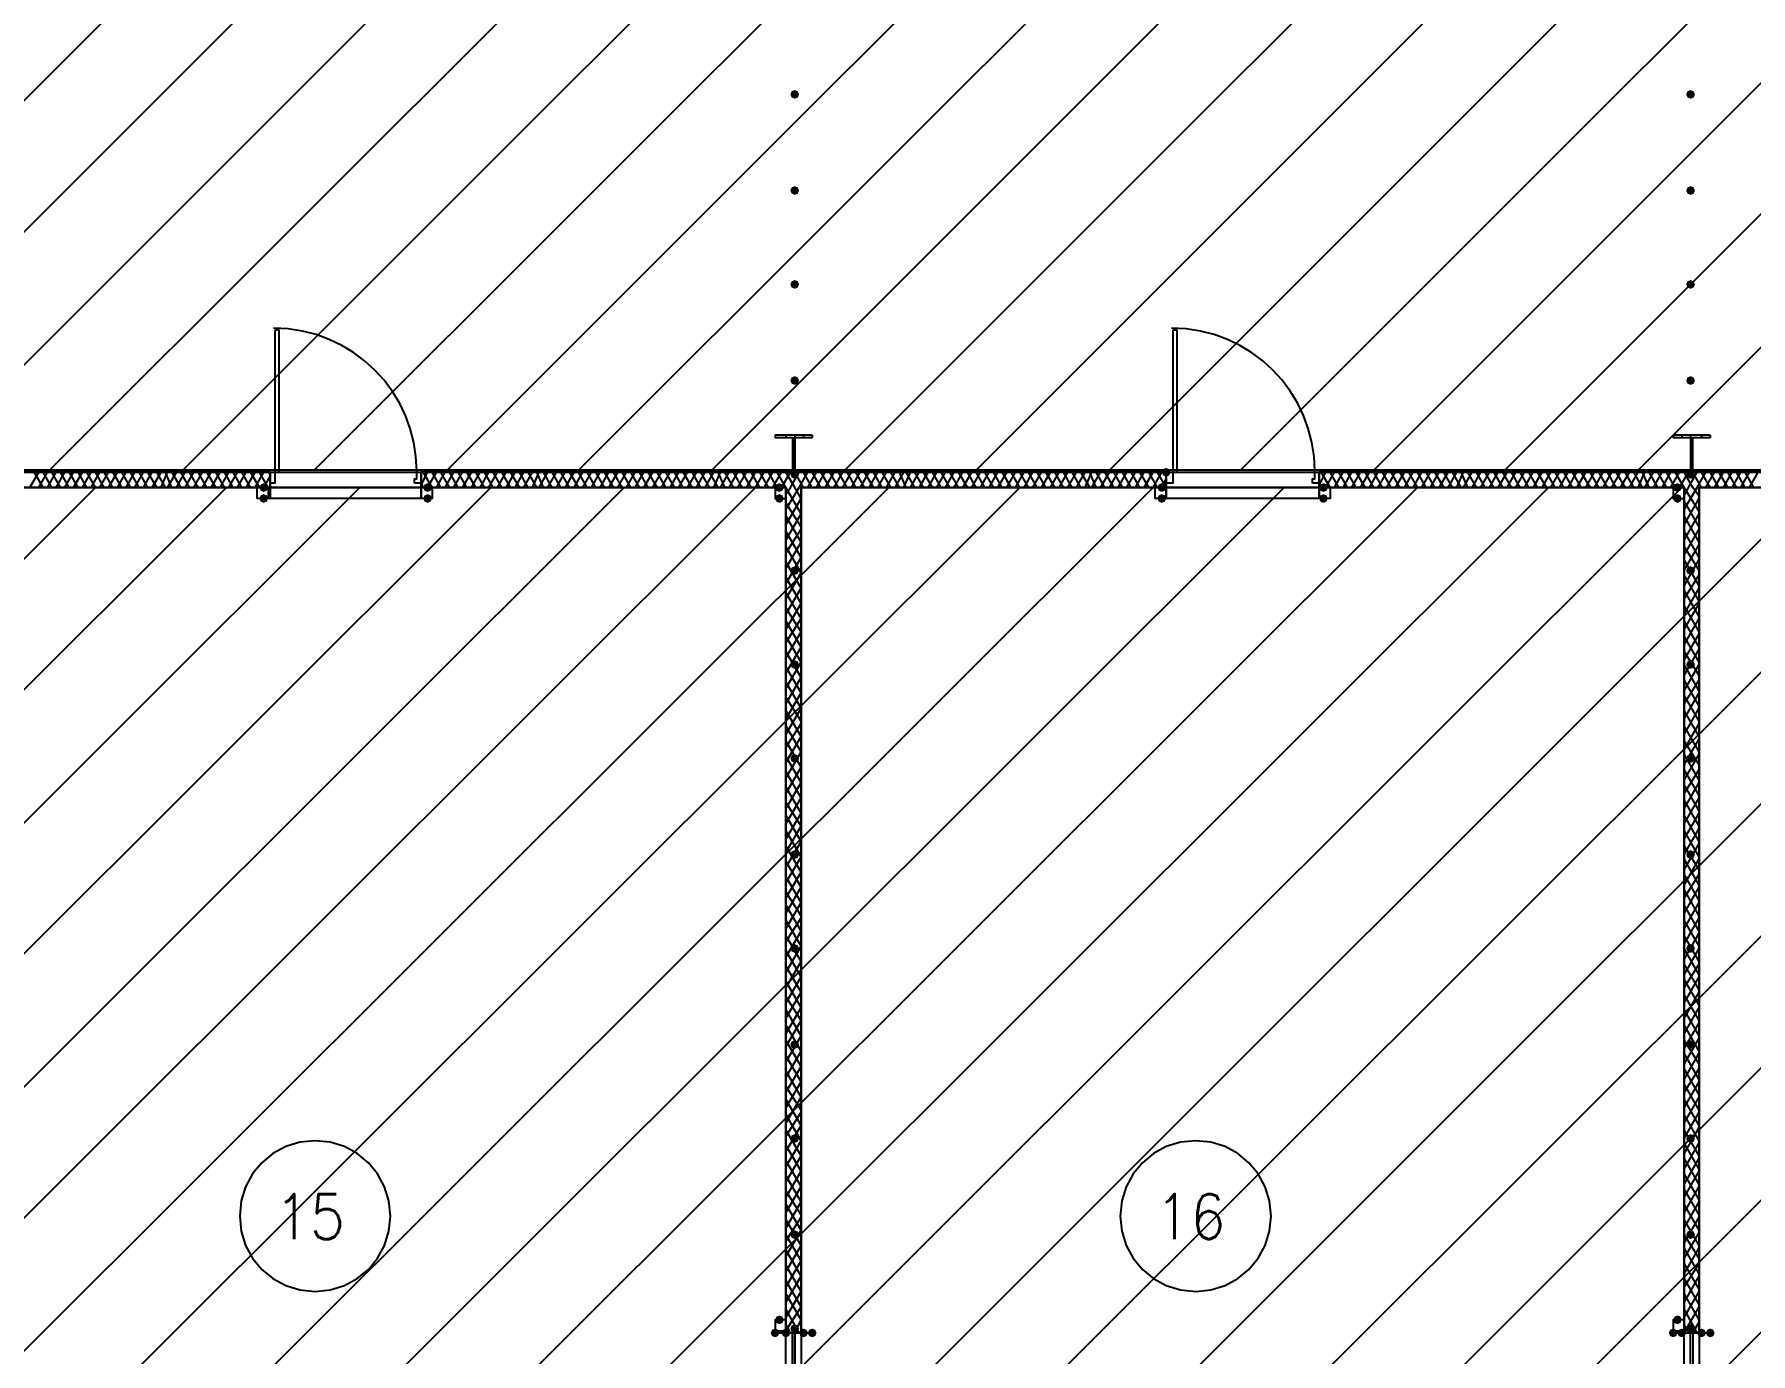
# Model space of a CAD drawing. Header units: millimetres. Extents: x 0 to 420, y 0 to 297.
# Drawn here: x 140.17 to 173.42, y 137.65 to 163.22 of the extents above; entities that cross this region are included whole.
import ezdxf

# ---------------------------------------------------------------- set-up
doc = ezdxf.new("R2010")
doc.units = ezdxf.units.MM
doc.layers.get('0').update_dxf_attribs({"linetype": 'CONTINUOUS'})
doc.styles.get("Standard").update_dxf_attribs({"font": 'STANDARD'})

msp = doc.modelspace()

# ---------------------------------------------------------------- hatches: boundary and pattern name
at = {"true_color": 0x000007}
for points in [[(154.982333, 162.052), (154.957462, 161.992204), (154.897667, 161.967333), (154.837871, 161.992204), (154.813, 162.052), (154.837871, 162.111796), (154.897667, 162.136667), (154.957462, 162.111796)], [(172.339, 162.052), (172.314129, 161.992204), (172.254333, 161.967333), (172.194538, 161.992204), (172.169667, 162.052), (172.194537, 162.111796), (172.254333, 162.136667), (172.314129, 162.111796)], [(154.982333, 160.189333), (154.957462, 160.129537), (154.897667, 160.104667), (154.837871, 160.129537), (154.813, 160.189333), (154.837871, 160.249129), (154.897667, 160.274), (154.957462, 160.249129)], [(172.339, 160.189333), (172.314129, 160.129537), (172.254333, 160.104667), (172.194538, 160.129537), (172.169667, 160.189333), (172.194537, 160.249129), (172.254333, 160.274), (172.314129, 160.249129)], [(154.982333, 158.369), (154.957462, 158.309204), (154.897667, 158.284333), (154.837871, 158.309204), (154.813, 158.369), (154.837871, 158.428796), (154.897667, 158.453667), (154.957462, 158.428796)], [(172.339, 158.369), (172.314129, 158.309204), (172.254333, 158.284333), (172.194538, 158.309204), (172.169667, 158.369), (172.194537, 158.428796), (172.254333, 158.453667), (172.314129, 158.428796)], [(154.982333, 156.506333), (154.957462, 156.446537), (154.897667, 156.421667), (154.837871, 156.446537), (154.813, 156.506333), (154.837871, 156.566129), (154.897667, 156.591), (154.957462, 156.566129)], [(172.339, 156.506333), (172.314129, 156.446537), (172.254333, 156.421667), (172.194538, 156.446537), (172.169667, 156.506333), (172.194537, 156.566129), (172.254333, 156.591), (172.314129, 156.566129)], [(154.982333, 154.686), (154.957462, 154.626204), (154.897667, 154.601333), (154.837871, 154.626204), (154.813, 154.686), (154.837871, 154.745796), (154.897667, 154.770667), (154.957462, 154.745796)], [(162.179, 154.728333), (162.154129, 154.668537), (162.094333, 154.643667), (162.034538, 154.668537), (162.009667, 154.728333), (162.034537, 154.788129), (162.094333, 154.813), (162.154129, 154.788129)], [(172.339, 154.686), (172.314129, 154.626204), (172.254333, 154.601333), (172.194538, 154.626204), (172.169667, 154.686), (172.194537, 154.745796), (172.254333, 154.770667), (172.314129, 154.745796)], [(144.695333, 154.432), (144.670463, 154.372204), (144.610667, 154.347333), (144.550871, 154.372204), (144.526, 154.432), (144.550871, 154.491796), (144.610667, 154.516667), (144.670462, 154.491796)], [(144.695333, 154.220333), (144.670463, 154.160537), (144.610667, 154.135667), (144.550871, 154.160537), (144.526, 154.220333), (144.550871, 154.280129), (144.610667, 154.305), (144.670462, 154.280129)], [(147.870333, 154.432), (147.845463, 154.372204), (147.785667, 154.347333), (147.725871, 154.372204), (147.701, 154.432), (147.725871, 154.491796), (147.785667, 154.516667), (147.845462, 154.491796)], [(147.870333, 154.220333), (147.845463, 154.160537), (147.785667, 154.135667), (147.725871, 154.160537), (147.701, 154.220333), (147.725871, 154.280129), (147.785667, 154.305), (147.845462, 154.280129)], [(154.686, 154.432), (154.661129, 154.372204), (154.601333, 154.347333), (154.541538, 154.372204), (154.516667, 154.432), (154.541537, 154.491796), (154.601333, 154.516667), (154.661129, 154.491796)], [(154.686, 154.220333), (154.661129, 154.160537), (154.601333, 154.135667), (154.541538, 154.160537), (154.516667, 154.220333), (154.541537, 154.280129), (154.601333, 154.305), (154.661129, 154.280129)], [(162.094333, 154.432), (162.069462, 154.372204), (162.009667, 154.347333), (161.949871, 154.372204), (161.925, 154.432), (161.949871, 154.491796), (162.009667, 154.516667), (162.069462, 154.491796)], [(162.094333, 154.220333), (162.069462, 154.160537), (162.009667, 154.135667), (161.949871, 154.160537), (161.925, 154.220333), (161.949871, 154.280129), (162.009667, 154.305), (162.069462, 154.280129)], [(165.227, 154.432), (165.202129, 154.372204), (165.142333, 154.347333), (165.082538, 154.372204), (165.057667, 154.432), (165.082537, 154.491796), (165.142333, 154.516667), (165.202129, 154.491796)], [(165.227, 154.220333), (165.202129, 154.160537), (165.142333, 154.135667), (165.082538, 154.160537), (165.057667, 154.220333), (165.082537, 154.280129), (165.142333, 154.305), (165.202129, 154.280129)], [(172.085, 154.432), (172.060129, 154.372204), (172.000333, 154.347333), (171.940538, 154.372204), (171.915667, 154.432), (171.940537, 154.491796), (172.000333, 154.516667), (172.060129, 154.491796)], [(172.085, 154.220333), (172.060129, 154.160537), (172.000333, 154.135667), (171.940538, 154.160537), (171.915667, 154.220333), (171.940537, 154.280129), (172.000333, 154.305), (172.060129, 154.280129)], [(154.982333, 152.823333), (154.957462, 152.763537), (154.897667, 152.738667), (154.837871, 152.763537), (154.813, 152.823333), (154.837871, 152.883129), (154.897667, 152.908), (154.957462, 152.883129)], [(172.339, 152.823333), (172.314129, 152.763537), (172.254333, 152.738667), (172.194538, 152.763537), (172.169667, 152.823333), (172.194537, 152.883129), (172.254333, 152.908), (172.314129, 152.883129)], [(154.982333, 151.003), (154.957462, 150.943204), (154.897667, 150.918333), (154.837871, 150.943204), (154.813, 151.003), (154.837871, 151.062796), (154.897667, 151.087667), (154.957462, 151.062796)], [(172.339, 151.003), (172.314129, 150.943204), (172.254333, 150.918333), (172.194538, 150.943204), (172.169667, 151.003), (172.194537, 151.062796), (172.254333, 151.087667), (172.314129, 151.062796)], [(154.982333, 149.182667), (154.957462, 149.122871), (154.897667, 149.098), (154.837871, 149.122871), (154.813, 149.182667), (154.837871, 149.242462), (154.897667, 149.267333), (154.957462, 149.242463)], [(172.339, 149.182667), (172.314129, 149.122871), (172.254333, 149.098), (172.194538, 149.122871), (172.169667, 149.182667), (172.194537, 149.242462), (172.254333, 149.267333), (172.314129, 149.242463)], [(154.982333, 147.32), (154.957462, 147.260204), (154.897667, 147.235333), (154.837871, 147.260204), (154.813, 147.32), (154.837871, 147.379796), (154.897667, 147.404667), (154.957462, 147.379796)], [(172.339, 147.32), (172.314129, 147.260204), (172.254333, 147.235333), (172.194538, 147.260204), (172.169667, 147.32), (172.194537, 147.379796), (172.254333, 147.404667), (172.314129, 147.379796)], [(154.982333, 145.499667), (154.957462, 145.439871), (154.897667, 145.415), (154.837871, 145.439871), (154.813, 145.499667), (154.837871, 145.559462), (154.897667, 145.584333), (154.957462, 145.559463)], [(172.339, 145.499667), (172.314129, 145.439871), (172.254333, 145.415), (172.194538, 145.439871), (172.169667, 145.499667), (172.194537, 145.559462), (172.254333, 145.584333), (172.314129, 145.559463)], [(154.982333, 143.637), (154.957462, 143.577204), (154.897667, 143.552333), (154.837871, 143.577204), (154.813, 143.637), (154.837871, 143.696796), (154.897667, 143.721667), (154.957462, 143.696796)], [(172.339, 143.637), (172.314129, 143.577204), (172.254333, 143.552333), (172.194538, 143.577204), (172.169667, 143.637), (172.194537, 143.696796), (172.254333, 143.721667), (172.314129, 143.696796)], [(154.982333, 141.816667), (154.957462, 141.756871), (154.897667, 141.732), (154.837871, 141.756871), (154.813, 141.816667), (154.837871, 141.876462), (154.897667, 141.901333), (154.957462, 141.876463)], [(172.339, 141.816667), (172.314129, 141.756871), (172.254333, 141.732), (172.194538, 141.756871), (172.169667, 141.816667), (172.194537, 141.876462), (172.254333, 141.901333), (172.314129, 141.876463)], [(154.982333, 139.954), (154.957462, 139.894204), (154.897667, 139.869333), (154.837871, 139.894204), (154.813, 139.954), (154.837871, 140.013796), (154.897667, 140.038667), (154.957462, 140.013796)], [(172.339, 139.954), (172.314129, 139.894204), (172.254333, 139.869333), (172.194538, 139.894204), (172.169667, 139.954), (172.194537, 140.013796), (172.254333, 140.038667), (172.314129, 140.013796)], [(154.686, 138.303), (154.661129, 138.243204), (154.601333, 138.218333), (154.541538, 138.243204), (154.516667, 138.303), (154.541537, 138.362796), (154.601333, 138.387667), (154.661129, 138.362796)], [(172.085, 138.303), (172.060129, 138.243204), (172.000333, 138.218333), (171.940538, 138.243204), (171.915667, 138.303), (171.940537, 138.362796), (172.000333, 138.387667), (172.060129, 138.362796)], [(154.601333, 138.049), (154.576462, 137.989204), (154.516667, 137.964333), (154.456871, 137.989204), (154.432, 138.049), (154.456871, 138.108796), (154.516667, 138.133667), (154.576462, 138.108796)], [(154.813, 138.049), (154.788129, 137.989204), (154.728333, 137.964333), (154.668538, 137.989204), (154.643667, 138.049), (154.668537, 138.108796), (154.728333, 138.133667), (154.788129, 138.108796)], [(154.982333, 138.133667), (154.957462, 138.073871), (154.897667, 138.049), (154.837871, 138.073871), (154.813, 138.133667), (154.837871, 138.193462), (154.897667, 138.218333), (154.957462, 138.193463)], [(155.151667, 138.049), (155.126796, 137.989204), (155.067, 137.964333), (155.007204, 137.989204), (154.982333, 138.049), (155.007204, 138.108796), (155.067, 138.133667), (155.126796, 138.108796)], [(155.321, 138.049), (155.296129, 137.989204), (155.236333, 137.964333), (155.176538, 137.989204), (155.151667, 138.049), (155.176537, 138.108796), (155.236333, 138.133667), (155.296129, 138.108796)], [(172.000333, 138.049), (171.975462, 137.989204), (171.915667, 137.964333), (171.855871, 137.989204), (171.831, 138.049), (171.855871, 138.108796), (171.915667, 138.133667), (171.975462, 138.108796)], [(172.169667, 138.049), (172.144796, 137.989204), (172.085, 137.964333), (172.025204, 137.989204), (172.000333, 138.049), (172.025204, 138.108796), (172.085, 138.133667), (172.144796, 138.108796)], [(172.339, 138.133667), (172.314129, 138.073871), (172.254333, 138.049), (172.194538, 138.073871), (172.169667, 138.133667), (172.194537, 138.193462), (172.254333, 138.218333), (172.314129, 138.193463)], [(172.550667, 138.049), (172.525796, 137.989204), (172.466, 137.964333), (172.406204, 137.989204), (172.381333, 138.049), (172.406204, 138.108796), (172.466, 138.133667), (172.525796, 138.108796)], [(172.72, 138.049), (172.695129, 137.989204), (172.635333, 137.964333), (172.575538, 137.989204), (172.550667, 138.049), (172.575537, 138.108796), (172.635333, 138.133667), (172.695129, 138.108796)]]:
    msp.add_hatch(color=0, dxfattribs=at).paths.add_polyline_path(points, flags=0)

# ---------------------------------------------------------------- linework, layer by layer
at = {"color": 0, "true_color": 0x000006}
msp.add_lwpolyline([(242.527667, 236.600999), (258.572001, 236.600999), (258.572001, 201.845333), (392.938, 201.845333), (392.938, 154.728333), (258.572001, 154.728333), (258.572001, 119.972666), (242.485334, 119.972666), (242.485334, 154.770666), (108.161668, 154.770666), (108.161668, 201.802999), (242.189001, 201.802999), (242.527667, 201.802999)], close=True, dxfattribs=at)
at = {"color": 0, "true_color": 0x000008}
msp.add_lwpolyline([(120.734667, 201.845333), (120.734667, 154.728333), (242.189, 154.728333), (242.189, 201.845333)], close=True, dxfattribs=at)
at = {"color": 0, "true_color": 0x000006}
for points in [[(132.799668, 154.770666), (179.832001, 201.802999)], [(135.339668, 154.770666), (182.414334, 201.802999)], [(137.922001, 154.770666), (184.954334, 201.802999)], [(140.462001, 154.770666), (187.536668, 201.802999)], [(143.044334, 154.770666), (190.076668, 201.802999)], [(145.584334, 154.770666), (192.659001, 201.802999)], [(148.166668, 154.770666), (195.199001, 201.802999)], [(150.706668, 154.770666), (197.781334, 201.802999)], [(153.289001, 154.770666), (200.321334, 201.802999)], [(155.871334, 154.770666), (202.903668, 201.802999)], [(158.411334, 154.770666), (205.443668, 201.802999)], [(160.993668, 154.770666), (208.026001, 201.802999)], [(163.533668, 154.770666), (210.566001, 201.802999)], [(166.116001, 154.770666), (213.148334, 201.802999)], [(168.656001, 154.770666), (215.688334, 201.802999)], [(171.238334, 154.770666), (218.270667, 201.802999)]]:
    msp.add_lwpolyline(points, dxfattribs=at)
at = {"color": 0, "true_color": 0x000007}
for points in [[(147.574, 154.7495), (147.559684, 155.033009), (147.517666, 155.308327), (147.44934, 155.574061), (147.356099, 155.828818), (147.239337, 156.071204), (147.100448, 156.299824), (146.940824, 156.513286), (146.761861, 156.710195), (146.564952, 156.889158), (146.351491, 157.048781), (146.12287, 157.18767), (145.880485, 157.304432), (145.625728, 157.397674), (145.359994, 157.466), (145.084675, 157.508018), (144.801167, 157.522333)], [(164.973, 154.7495), (164.958684, 155.033009), (164.916666, 155.308327), (164.84834, 155.574061), (164.755099, 155.828818), (164.638337, 156.071204), (164.499448, 156.299824), (164.339824, 156.513286), (164.160861, 156.710195), (163.963952, 156.889158), (163.750491, 157.048781), (163.52187, 157.18767), (163.279485, 157.304432), (163.024728, 157.397674), (162.758994, 157.466), (162.483675, 157.508018), (162.200167, 157.522333)], [(154.516667, 155.448), (154.516667, 155.405667)], [(154.728333, 155.448), (154.728333, 155.405667)], [(154.897667, 155.448), (154.897667, 154.728333)], [(155.067, 155.448), (155.067, 155.405667)], [(155.236333, 155.448), (155.236333, 155.405667)], [(171.915667, 155.448), (171.915667, 155.405667)], [(172.085, 155.448), (172.085, 155.405667)], [(172.254333, 155.448), (172.254333, 154.728333)], [(172.466, 155.448), (172.466, 155.405667)], [(172.635333, 155.448), (172.635333, 155.405667)], [(144.737667, 154.728333), (130.259667, 154.728333)], [(140.081, 154.432), (140.250333, 154.728333)], [(140.335, 154.432), (140.165667, 154.728333)], [(140.250333, 154.432), (140.419667, 154.728333)], [(140.504333, 154.432), (140.335, 154.728333)], [(140.419667, 154.432), (140.589, 154.728333)], [(140.673667, 154.432), (140.504333, 154.728333)], [(140.589, 154.432), (140.758333, 154.728333)], [(140.843, 154.432), (140.673667, 154.728333)], [(140.758333, 154.432), (140.927667, 154.728333)], [(141.012333, 154.432), (140.843, 154.728333)], [(140.927667, 154.432), (141.097, 154.728333)], [(141.181667, 154.432), (141.012333, 154.728333)], [(141.097, 154.432), (141.266333, 154.728333)], [(141.351, 154.432), (141.181667, 154.728333)], [(141.266333, 154.432), (141.435667, 154.728333)], [(141.520333, 154.432), (141.351, 154.728333)], [(141.435667, 154.432), (141.605, 154.728333)], [(141.689667, 154.432), (141.520333, 154.728333)], [(141.605, 154.432), (141.774333, 154.728333)], [(141.859, 154.432), (141.689667, 154.728333)], [(141.774333, 154.432), (141.943667, 154.728333)], [(142.028333, 154.432), (141.859, 154.728333)], [(141.943667, 154.432), (142.113, 154.728333)], [(142.197667, 154.432), (142.028333, 154.728333)], [(142.113, 154.432), (142.282333, 154.728333)], [(142.367, 154.432), (142.197667, 154.728333)], [(142.282333, 154.432), (142.451667, 154.728333)], [(142.536333, 154.432), (142.367, 154.728333)], [(142.451667, 154.432), (142.621, 154.728333)], [(142.705667, 154.432), (142.536333, 154.728333)], [(142.621, 154.432), (142.748, 154.728333)], [(142.832667, 154.432), (142.705667, 154.728333)], [(142.748, 154.432), (142.917333, 154.728333)], [(143.002, 154.432), (142.832667, 154.728333)], [(142.917333, 154.432), (143.086667, 154.728333)], [(143.171333, 154.432), (143.002, 154.728333)], [(143.086667, 154.432), (143.256, 154.728333)], [(143.340667, 154.432), (143.171333, 154.728333)], [(143.256, 154.432), (143.425333, 154.728333)], [(143.51, 154.432), (143.340667, 154.728333)], [(143.425333, 154.432), (143.594667, 154.728333)], [(143.679333, 154.432), (143.51, 154.728333)], [(143.594667, 154.432), (143.764, 154.728333)], [(143.848667, 154.432), (143.679333, 154.728333)], [(143.764, 154.432), (143.933333, 154.728333)], [(144.018, 154.432), (143.848667, 154.728333)], [(143.933333, 154.432), (144.102667, 154.728333)], [(144.187333, 154.432), (144.018, 154.728333)], [(144.102667, 154.432), (144.272, 154.728333)], [(144.356667, 154.432), (144.187333, 154.728333)], [(144.272, 154.432), (144.441333, 154.728333)], [(144.526, 154.432), (144.356667, 154.728333)], [(144.441333, 154.432), (144.610667, 154.728333)], [(144.695333, 154.432), (144.526, 154.728333)], [(144.610667, 154.432), (144.737667, 154.643667)], [(144.737667, 154.686), (144.695333, 154.728333)], [(144.737667, 154.728333), (144.737667, 154.516667), (144.737667, 154.432)], [(144.737667, 154.432), (144.737667, 154.516667), (144.737667, 154.728333), (144.737667, 154.516667)], [(147.658667, 154.474333), (147.785667, 154.728333)], [(147.658667, 154.728333), (147.658667, 154.516667), (147.658667, 154.432)], [(147.658667, 154.432), (147.658667, 154.516667), (147.658667, 154.728333), (147.658667, 154.516667)], [(162.094333, 154.728333), (147.658667, 154.728333)], [(147.870333, 154.432), (147.701, 154.728333)], [(147.785667, 154.432), (147.955, 154.728333)], [(148.039667, 154.432), (147.870333, 154.728333)], [(147.955, 154.432), (148.124333, 154.728333)], [(148.209, 154.432), (148.039667, 154.728333)], [(148.124333, 154.432), (148.293667, 154.728333)], [(148.378333, 154.432), (148.209, 154.728333)], [(148.293667, 154.432), (148.463, 154.728333)], [(148.547667, 154.432), (148.378333, 154.728333)], [(148.463, 154.432), (148.632333, 154.728333)], [(148.717, 154.432), (148.547667, 154.728333)], [(148.632333, 154.432), (148.801667, 154.728333)], [(148.886333, 154.432), (148.717, 154.728333)], [(148.801667, 154.432), (148.971, 154.728333)], [(149.055667, 154.432), (148.886333, 154.728333)], [(148.971, 154.432), (149.140333, 154.728333)], [(149.225, 154.432), (149.055667, 154.728333)], [(149.140333, 154.432), (149.309667, 154.728333)], [(149.394333, 154.432), (149.225, 154.728333)], [(149.309667, 154.432), (149.479, 154.728333)], [(149.563667, 154.432), (149.394333, 154.728333)], [(149.479, 154.432), (149.648333, 154.728333)], [(149.733, 154.432), (149.563667, 154.728333)], [(149.648333, 154.432), (149.817667, 154.728333)], [(149.902333, 154.432), (149.733, 154.728333)], [(149.817667, 154.432), (149.944667, 154.728333)], [(150.029333, 154.432), (149.902333, 154.728333)], [(149.944667, 154.432), (150.114, 154.728333)], [(150.198667, 154.432), (150.029333, 154.728333)], [(150.114, 154.432), (150.283333, 154.728333)], [(150.368, 154.432), (150.198667, 154.728333)], [(150.283333, 154.432), (150.452667, 154.728333)], [(150.537333, 154.432), (150.368, 154.728333)], [(150.452667, 154.432), (150.622, 154.728333)], [(150.706667, 154.432), (150.537333, 154.728333)], [(150.622, 154.432), (150.791333, 154.728333)], [(150.876, 154.432), (150.706667, 154.728333)], [(150.791333, 154.432), (150.960667, 154.728333)], [(151.045333, 154.432), (150.876, 154.728333)], [(150.960667, 154.432), (151.13, 154.728333)], [(151.214667, 154.432), (151.045333, 154.728333)], [(151.13, 154.432), (151.299333, 154.728333)], [(151.384, 154.432), (151.214667, 154.728333)], [(151.299333, 154.432), (151.468667, 154.728333)], [(151.553333, 154.432), (151.384, 154.728333)], [(151.468667, 154.432), (151.638, 154.728333)], [(151.722667, 154.432), (151.553333, 154.728333)], [(151.638, 154.432), (151.807333, 154.728333)], [(151.892, 154.432), (151.722667, 154.728333)], [(151.807333, 154.432), (151.976667, 154.728333)], [(152.061333, 154.432), (151.892, 154.728333)], [(151.976667, 154.432), (152.146, 154.728333)], [(152.230667, 154.432), (152.061333, 154.728333)], [(152.146, 154.432), (152.315333, 154.728333)], [(152.4, 154.432), (152.230667, 154.728333)], [(152.315333, 154.432), (152.484667, 154.728333)], [(152.569333, 154.432), (152.4, 154.728333)], [(152.484667, 154.432), (152.654, 154.728333)], [(152.738667, 154.432), (152.569333, 154.728333)], [(152.654, 154.432), (152.823333, 154.728333)], [(152.908, 154.432), (152.738667, 154.728333)], [(152.823333, 154.432), (152.992667, 154.728333)], [(153.077333, 154.432), (152.908, 154.728333)], [(152.992667, 154.432), (153.162, 154.728333)], [(153.246667, 154.432), (153.077333, 154.728333)], [(153.162, 154.432), (153.331333, 154.728333)], [(153.416, 154.432), (153.246667, 154.728333)], [(153.331333, 154.432), (153.458333, 154.728333)], [(153.543, 154.432), (153.416, 154.728333)], [(153.458333, 154.432), (153.627667, 154.728333)], [(153.712333, 154.432), (153.543, 154.728333)], [(153.627667, 154.432), (153.797, 154.728333)], [(153.881667, 154.432), (153.712333, 154.728333)], [(153.797, 154.432), (153.966333, 154.728333)], [(154.051, 154.432), (153.881667, 154.728333)], [(153.966333, 154.432), (154.135667, 154.728333)], [(154.220333, 154.432), (154.051, 154.728333)], [(154.135667, 154.432), (154.305, 154.728333)], [(154.389667, 154.432), (154.220333, 154.728333)], [(154.305, 154.432), (154.474333, 154.728333)], [(154.559, 154.432), (154.389667, 154.728333)], [(154.474333, 154.432), (154.643667, 154.728333)], [(154.516667, 154.770667), (154.516667, 154.728333)], [(154.728333, 154.432), (154.559, 154.728333)], [(154.643667, 154.432), (154.813, 154.728333)], [(154.728333, 154.770667), (154.728333, 154.728333)], [(154.897667, 154.432), (154.728333, 154.728333)], [(154.813, 154.432), (154.982333, 154.728333)], [(155.067, 154.432), (154.897667, 154.728333)], [(154.982333, 154.432), (155.151667, 154.728333)], [(155.067, 154.770667), (155.067, 154.728333)], [(155.236333, 154.432), (155.067, 154.728333)], [(155.151667, 154.432), (155.321, 154.728333)], [(155.236333, 154.770667), (155.236333, 154.728333)], [(155.405667, 154.432), (155.236333, 154.728333)], [(155.321, 154.432), (155.490333, 154.728333)], [(155.575, 154.432), (155.405667, 154.728333)], [(155.490333, 154.432), (155.659667, 154.728333)], [(155.744333, 154.432), (155.575, 154.728333)], [(155.659667, 154.432), (155.829, 154.728333)], [(155.913667, 154.432), (155.744333, 154.728333)], [(155.829, 154.432), (155.998333, 154.728333)], [(156.083, 154.432), (155.913667, 154.728333)], [(155.998333, 154.432), (156.167667, 154.728333)], [(156.252333, 154.432), (156.083, 154.728333)], [(156.167667, 154.432), (156.337, 154.728333)], [(156.421667, 154.432), (156.252333, 154.728333)], [(156.337, 154.432), (156.506333, 154.728333)], [(156.591, 154.432), (156.421667, 154.728333)], [(156.506333, 154.432), (156.675667, 154.728333)], [(156.760333, 154.432), (156.591, 154.728333)], [(156.675667, 154.432), (156.845, 154.728333)], [(156.929667, 154.432), (156.760333, 154.728333)], [(156.845, 154.432), (157.014333, 154.728333)], [(157.056667, 154.432), (156.929667, 154.728333)], [(157.014333, 154.432), (157.141333, 154.728333)], [(157.226, 154.432), (157.056667, 154.728333)], [(157.141333, 154.432), (157.310667, 154.728333)], [(157.395333, 154.432), (157.226, 154.728333)], [(157.310667, 154.432), (157.48, 154.728333)], [(157.564667, 154.432), (157.395333, 154.728333)], [(157.48, 154.432), (157.649333, 154.728333)], [(157.734, 154.432), (157.564667, 154.728333)], [(157.649333, 154.432), (157.818667, 154.728333)], [(157.903333, 154.432), (157.734, 154.728333)], [(157.818667, 154.432), (157.988, 154.728333)], [(158.072667, 154.432), (157.903333, 154.728333)], [(157.988, 154.432), (158.157333, 154.728333)], [(158.242, 154.432), (158.072667, 154.728333)], [(158.157333, 154.432), (158.326667, 154.728333)], [(158.411333, 154.432), (158.242, 154.728333)], [(158.326667, 154.432), (158.496, 154.728333)], [(158.580667, 154.432), (158.411333, 154.728333)], [(158.496, 154.432), (158.665333, 154.728333)], [(158.75, 154.432), (158.580667, 154.728333)], [(158.665333, 154.432), (158.834667, 154.728333)], [(158.919333, 154.432), (158.75, 154.728333)], [(158.834667, 154.432), (159.004, 154.728333)], [(159.088667, 154.432), (158.919333, 154.728333)], [(159.004, 154.432), (159.173333, 154.728333)], [(159.258, 154.432), (159.088667, 154.728333)], [(159.173333, 154.432), (159.342667, 154.728333)], [(159.427333, 154.432), (159.258, 154.728333)], [(159.342667, 154.432), (159.512, 154.728333)], [(159.596667, 154.432), (159.427333, 154.728333)], [(159.512, 154.432), (159.681333, 154.728333)], [(159.766, 154.432), (159.596667, 154.728333)], [(159.681333, 154.432), (159.850667, 154.728333)], [(159.935333, 154.432), (159.766, 154.728333)], [(159.850667, 154.432), (160.02, 154.728333)], [(160.104667, 154.432), (159.935333, 154.728333)], [(160.02, 154.432), (160.189333, 154.728333)], [(160.274, 154.432), (160.104667, 154.728333)], [(160.189333, 154.432), (160.358667, 154.728333)], [(160.443333, 154.432), (160.274, 154.728333)], [(160.358667, 154.432), (160.528, 154.728333)], [(160.612667, 154.432), (160.443333, 154.728333)], [(160.528, 154.432), (160.655, 154.728333)], [(160.739667, 154.432), (160.612667, 154.728333)], [(160.655, 154.432), (160.824333, 154.728333)], [(160.909, 154.432), (160.739667, 154.728333)], [(160.824333, 154.432), (160.993667, 154.728333)], [(161.078333, 154.432), (160.909, 154.728333)], [(160.993667, 154.432), (161.163, 154.728333)], [(161.247667, 154.432), (161.078333, 154.728333)], [(161.163, 154.432), (161.332333, 154.728333)], [(161.417, 154.432), (161.247667, 154.728333)], [(161.332333, 154.432), (161.501667, 154.728333)], [(161.586333, 154.432), (161.417, 154.728333)], [(161.501667, 154.432), (161.671, 154.728333)], [(161.755667, 154.432), (161.586333, 154.728333)], [(161.671, 154.432), (161.840333, 154.728333)], [(161.925, 154.432), (161.755667, 154.728333)], [(161.840333, 154.432), (162.009667, 154.728333)], [(162.094333, 154.432), (161.925, 154.728333)], [(162.094333, 154.728333), (162.094333, 154.516667), (162.094333, 154.432)], [(162.094333, 154.432), (162.094333, 154.516667), (162.094333, 154.728333), (162.094333, 154.516667)], [(165.057667, 154.474333), (165.184667, 154.728333)], [(165.057667, 154.728333), (165.057667, 154.516667), (165.057667, 154.432)], [(165.057667, 154.432), (165.057667, 154.516667), (165.057667, 154.728333), (165.057667, 154.516667)], [(179.493333, 154.728333), (165.057667, 154.728333)], [(165.269333, 154.432), (165.1, 154.728333)], [(165.184667, 154.432), (165.354, 154.728333)], [(165.438667, 154.432), (165.269333, 154.728333)], [(165.354, 154.432), (165.523333, 154.728333)], [(165.608, 154.432), (165.438667, 154.728333)], [(165.523333, 154.432), (165.692667, 154.728333)], [(165.777333, 154.432), (165.608, 154.728333)], [(165.692667, 154.432), (165.862, 154.728333)], [(165.946667, 154.432), (165.777333, 154.728333)], [(165.862, 154.432), (166.031333, 154.728333)], [(166.116, 154.432), (165.946667, 154.728333)], [(166.031333, 154.432), (166.200667, 154.728333)], [(166.285333, 154.432), (166.116, 154.728333)], [(166.200667, 154.432), (166.37, 154.728333)], [(166.454667, 154.432), (166.285333, 154.728333)], [(166.37, 154.432), (166.539333, 154.728333)], [(166.624, 154.432), (166.454667, 154.728333)], [(166.539333, 154.432), (166.708667, 154.728333)], [(166.793333, 154.432), (166.624, 154.728333)], [(166.708667, 154.432), (166.878, 154.728333)], [(166.962667, 154.432), (166.793333, 154.728333)], [(166.878, 154.432), (167.047333, 154.728333)], [(167.132, 154.432), (166.962667, 154.728333)], [(167.047333, 154.432), (167.216667, 154.728333)], [(167.301333, 154.432), (167.132, 154.728333)], [(167.216667, 154.432), (167.386, 154.728333)], [(167.470667, 154.432), (167.301333, 154.728333)], [(167.386, 154.432), (167.555333, 154.728333)], [(167.64, 154.432), (167.470667, 154.728333)], [(167.555333, 154.432), (167.724667, 154.728333)], [(167.809333, 154.432), (167.64, 154.728333)], [(167.724667, 154.432), (167.851667, 154.728333)], [(167.936333, 154.432), (167.809333, 154.728333)], [(167.851667, 154.432), (168.021, 154.728333)], [(168.105667, 154.432), (167.936333, 154.728333)], [(168.021, 154.432), (168.190333, 154.728333)], [(168.275, 154.432), (168.105667, 154.728333)], [(168.190333, 154.432), (168.359667, 154.728333)], [(168.444333, 154.432), (168.275, 154.728333)], [(168.359667, 154.432), (168.529, 154.728333)], [(168.613667, 154.432), (168.444333, 154.728333)], [(168.529, 154.432), (168.698333, 154.728333)], [(168.783, 154.432), (168.613667, 154.728333)], [(168.698333, 154.432), (168.867667, 154.728333)], [(168.952333, 154.432), (168.783, 154.728333)], [(168.867667, 154.432), (169.037, 154.728333)], [(169.121667, 154.432), (168.952333, 154.728333)], [(169.037, 154.432), (169.206333, 154.728333)], [(169.291, 154.432), (169.121667, 154.728333)], [(169.206333, 154.432), (169.375667, 154.728333)], [(169.460333, 154.432), (169.291, 154.728333)], [(169.375667, 154.432), (169.545, 154.728333)], [(169.629667, 154.432), (169.460333, 154.728333)], [(169.545, 154.432), (169.714333, 154.728333)], [(169.799, 154.432), (169.629667, 154.728333)], [(169.714333, 154.432), (169.883667, 154.728333)], [(169.968333, 154.432), (169.799, 154.728333)], [(169.883667, 154.432), (170.053, 154.728333)], [(170.137667, 154.432), (169.968333, 154.728333)], [(170.053, 154.432), (170.222333, 154.728333)], [(170.307, 154.432), (170.137667, 154.728333)], [(170.222333, 154.432), (170.391667, 154.728333)], [(170.476333, 154.432), (170.307, 154.728333)], [(170.391667, 154.432), (170.561, 154.728333)], [(170.645667, 154.432), (170.476333, 154.728333)], [(170.561, 154.432), (170.730333, 154.728333)], [(170.815, 154.432), (170.645667, 154.728333)], [(170.730333, 154.432), (170.899667, 154.728333)], [(170.984333, 154.432), (170.815, 154.728333)], [(170.899667, 154.432), (171.069, 154.728333)], [(171.153667, 154.432), (170.984333, 154.728333)], [(171.069, 154.432), (171.238333, 154.728333)], [(171.323, 154.432), (171.153667, 154.728333)], [(171.238333, 154.432), (171.365333, 154.728333)], [(171.45, 154.432), (171.323, 154.728333)], [(171.365333, 154.432), (171.534667, 154.728333)], [(171.619333, 154.432), (171.45, 154.728333)], [(171.534667, 154.432), (171.704, 154.728333)], [(171.788667, 154.432), (171.619333, 154.728333)], [(171.704, 154.432), (171.873333, 154.728333)], [(171.958, 154.432), (171.788667, 154.728333)], [(171.873333, 154.432), (172.042667, 154.728333)], [(171.915667, 154.770667), (171.915667, 154.728333)], [(172.127333, 154.432), (171.958, 154.728333)], [(172.042667, 154.432), (172.212, 154.728333)], [(172.085, 154.770667), (172.085, 154.728333)], [(172.296667, 154.432), (172.127333, 154.728333)], [(172.212, 154.432), (172.381333, 154.728333)], [(172.466, 154.432), (172.296667, 154.728333)], [(172.381333, 154.432), (172.550667, 154.728333)], [(172.466, 154.770667), (172.466, 154.728333)], [(172.635333, 154.432), (172.466, 154.728333)], [(172.550667, 154.432), (172.72, 154.728333)], [(172.635333, 154.770667), (172.635333, 154.728333)], [(172.804667, 154.432), (172.635333, 154.728333)], [(172.72, 154.432), (172.889333, 154.728333)], [(172.974, 154.432), (172.804667, 154.728333)], [(172.889333, 154.432), (173.058667, 154.728333)], [(173.143333, 154.432), (172.974, 154.728333)], [(173.058667, 154.432), (173.228, 154.728333)], [(173.312667, 154.432), (173.143333, 154.728333)], [(173.228, 154.432), (173.397333, 154.728333)], [(173.482, 154.432), (173.312667, 154.728333)], [(173.397333, 154.432), (173.566667, 154.728333)], [(137.625667, 154.432), (144.737667, 154.432)], [(144.737667, 154.347333), (144.737667, 154.432), (146.177, 154.432)], [(146.177, 154.220333), (144.737667, 154.220333), (144.737667, 154.347333)], [(146.177, 154.432), (147.658667, 154.432), (147.658667, 154.347333)], [(147.658667, 154.347333), (147.658667, 154.220333), (146.177, 154.220333)], [(147.701, 154.432), (147.658667, 154.559)], [(147.658667, 154.432), (154.728333, 154.432)], [(154.728333, 154.305), (154.813, 154.432)], [(154.728333, 154.008667), (154.982333, 154.432)], [(155.024667, 153.924), (154.728333, 154.432)], [(154.728333, 154.432), (154.728333, 138.049), (155.024667, 138.049), (155.024667, 154.432)], [(155.024667, 154.220333), (154.897667, 154.432)], [(155.024667, 154.432), (162.094333, 154.432)], [(162.009667, 154.432), (162.094333, 154.601333)], [(162.094333, 154.347333), (162.094333, 154.432), (163.576, 154.432)], [(163.576, 154.220333), (162.094333, 154.220333), (162.094333, 154.347333)], [(163.576, 154.432), (165.057667, 154.432), (165.057667, 154.347333)], [(165.057667, 154.347333), (165.057667, 154.220333), (163.576, 154.220333)], [(165.1, 154.432), (165.057667, 154.559)], [(165.057667, 154.432), (172.127333, 154.432)], [(172.127333, 154.262667), (172.212, 154.432)], [(172.127333, 154.008667), (172.381333, 154.432)], [(172.423667, 153.966333), (172.127333, 154.432)], [(172.127333, 154.432), (172.127333, 138.049), (172.423667, 138.049), (172.423667, 154.432)], [(172.423667, 154.262667), (172.296667, 154.432)], [(172.423667, 154.432), (179.493333, 154.432)], [(154.728333, 153.712333), (155.024667, 154.220333)], [(155.024667, 153.67), (154.728333, 154.135667)], [(172.127333, 153.712333), (172.423667, 154.220333)], [(172.423667, 153.67), (172.127333, 154.178)], [(154.728333, 153.416), (155.024667, 153.924)], [(155.024667, 153.373667), (154.728333, 153.881667)], [(172.127333, 153.416), (172.423667, 153.924)], [(172.423667, 153.373667), (172.127333, 153.881667)], [(154.728333, 153.162), (155.024667, 153.627667)], [(155.024667, 153.077333), (154.728333, 153.585333)], [(154.728333, 152.865667), (155.024667, 153.373667)], [(172.127333, 153.119667), (172.423667, 153.627667)], [(172.423667, 153.077333), (172.127333, 153.585333)], [(172.127333, 152.823333), (172.423667, 153.331333)], [(155.024667, 152.781), (154.728333, 153.289)], [(154.728333, 152.569333), (155.024667, 153.077333)], [(155.024667, 152.484667), (154.728333, 152.992667)], [(172.423667, 152.823333), (172.127333, 153.289)], [(172.127333, 152.527), (172.423667, 153.035)], [(172.423667, 152.527), (172.127333, 153.035)], [(154.728333, 152.273), (155.024667, 152.781)], [(155.024667, 152.188333), (154.728333, 152.696333)], [(172.127333, 152.273), (172.423667, 152.738667)], [(172.423667, 152.230667), (172.127333, 152.738667)], [(154.728333, 151.976667), (155.024667, 152.484667)], [(155.024667, 151.892), (154.728333, 152.4)], [(172.127333, 151.976667), (172.423667, 152.484667)], [(172.423667, 151.934333), (172.127333, 152.442333)], [(154.728333, 151.680333), (155.024667, 152.188333)], [(155.024667, 151.638), (154.728333, 152.103667)], [(172.127333, 151.680333), (172.423667, 152.188333)], [(172.423667, 151.638), (172.127333, 152.146)], [(154.728333, 151.426333), (155.024667, 151.892)], [(155.024667, 151.341667), (154.728333, 151.849667)], [(154.728333, 151.13), (155.024667, 151.638)], [(172.127333, 151.384), (172.423667, 151.892)], [(172.423667, 151.341667), (172.127333, 151.849667)], [(155.024667, 151.045333), (154.728333, 151.553333)], [(154.728333, 150.833667), (155.024667, 151.341667)], [(172.127333, 151.087667), (172.423667, 151.595667)], [(172.423667, 151.045333), (172.127333, 151.553333)], [(155.024667, 150.749), (154.728333, 151.257)], [(154.728333, 150.537333), (155.024667, 151.045333)], [(172.127333, 150.791333), (172.423667, 151.299333)], [(172.423667, 150.791333), (172.127333, 151.257)], [(172.127333, 150.495), (172.423667, 151.003)], [(172.423667, 150.495), (172.127333, 151.003)], [(155.024667, 150.452667), (154.728333, 150.960667)], [(154.728333, 150.241), (155.024667, 150.749)], [(155.024667, 150.156333), (154.728333, 150.664333)], [(172.127333, 150.241), (172.423667, 150.706667)], [(172.423667, 150.198667), (172.127333, 150.706667)], [(154.728333, 149.944667), (155.024667, 150.452667)], [(155.024667, 149.902333), (154.728333, 150.368)], [(172.127333, 149.944667), (172.423667, 150.452667)], [(172.423667, 149.902333), (172.127333, 150.410333)], [(154.728333, 149.648333), (155.024667, 150.156333)], [(155.024667, 149.606), (154.728333, 150.114)], [(172.127333, 149.648333), (172.423667, 150.156333)], [(172.423667, 149.606), (172.127333, 150.114)], [(154.728333, 149.394333), (155.024667, 149.86)], [(155.024667, 149.309667), (154.728333, 149.817667)], [(172.127333, 149.352), (172.423667, 149.86)], [(172.423667, 149.309667), (172.127333, 149.817667)], [(154.728333, 149.098), (155.024667, 149.606)], [(155.024667, 149.013333), (154.728333, 149.521333)], [(154.728333, 148.801667), (155.024667, 149.309667)], [(172.127333, 149.055667), (172.423667, 149.563667)], [(172.423667, 149.055667), (172.127333, 149.521333)], [(155.024667, 148.717), (154.728333, 149.225)], [(154.728333, 148.505333), (155.024667, 149.013333)], [(172.127333, 148.759333), (172.423667, 149.267333)], [(172.423667, 148.759333), (172.127333, 149.267333)], [(155.024667, 148.420667), (154.728333, 148.928667)], [(154.728333, 148.209), (155.024667, 148.717)], [(172.127333, 148.505333), (172.423667, 148.971)], [(172.423667, 148.463), (172.127333, 148.971)], [(172.127333, 148.209), (172.423667, 148.717)], [(172.423667, 148.166667), (172.127333, 148.674667)], [(155.024667, 148.124333), (154.728333, 148.632333)], [(154.728333, 147.912667), (155.024667, 148.420667)], [(155.024667, 147.870333), (154.728333, 148.336)], [(172.127333, 147.912667), (172.423667, 148.420667)], [(172.423667, 147.870333), (172.127333, 148.378333)], [(154.728333, 147.616333), (155.024667, 148.124333)], [(155.024667, 147.574), (154.728333, 148.082)], [(172.127333, 147.616333), (172.423667, 148.124333)], [(172.423667, 147.574), (172.127333, 148.082)], [(154.728333, 147.362333), (155.024667, 147.870333)], [(155.024667, 147.277667), (154.728333, 147.785667)], [(172.127333, 147.32), (172.423667, 147.828)], [(172.423667, 147.277667), (172.127333, 147.785667)], [(154.728333, 147.066), (155.024667, 147.574)], [(155.024667, 146.981333), (154.728333, 147.489333)], [(172.127333, 147.023667), (172.423667, 147.531667)], [(172.423667, 147.023667), (172.127333, 147.489333)], [(154.728333, 146.769667), (155.024667, 147.277667)], [(155.024667, 146.685), (154.728333, 147.193)], [(154.728333, 146.473333), (155.024667, 146.981333)], [(172.127333, 146.727333), (172.423667, 147.235333)], [(172.423667, 146.727333), (172.127333, 147.235333)], [(155.024667, 146.388667), (154.728333, 146.896667)], [(154.728333, 146.177), (155.024667, 146.685)], [(172.127333, 146.473333), (172.423667, 146.939)], [(172.423667, 146.431), (172.127333, 146.939)], [(172.127333, 146.177), (172.423667, 146.685)], [(155.024667, 146.134667), (154.728333, 146.600333)], [(154.728333, 145.880667), (155.024667, 146.388667)], [(155.024667, 145.838333), (154.728333, 146.346333)], [(172.423667, 146.134667), (172.127333, 146.642667)], [(172.127333, 145.880667), (172.423667, 146.388667)], [(172.423667, 145.838333), (172.127333, 146.346333)], [(154.728333, 145.626667), (155.024667, 146.092333)], [(155.024667, 145.542), (154.728333, 146.05)], [(172.127333, 145.584333), (172.423667, 146.092333)], [(172.423667, 145.542), (172.127333, 146.05)], [(154.728333, 145.330333), (155.024667, 145.838333)], [(155.024667, 145.245667), (154.728333, 145.753667)], [(172.127333, 145.288), (172.423667, 145.796)], [(172.423667, 145.245667), (172.127333, 145.753667)], [(154.728333, 145.034), (155.024667, 145.542)], [(155.024667, 144.949333), (154.728333, 145.457333)], [(172.127333, 144.991667), (172.423667, 145.499667)], [(172.423667, 144.991667), (172.127333, 145.499667)], [(154.728333, 144.737667), (155.024667, 145.245667)], [(155.024667, 144.653), (154.728333, 145.161)], [(172.127333, 144.737667), (172.423667, 145.203333)], [(172.423667, 144.695333), (172.127333, 145.203333)], [(154.728333, 144.441333), (155.024667, 144.949333)], [(155.024667, 144.356667), (154.728333, 144.864667)], [(154.728333, 144.145), (155.024667, 144.653)], [(172.127333, 144.441333), (172.423667, 144.949333)], [(172.423667, 144.399), (172.127333, 144.907)], [(172.127333, 144.145), (172.423667, 144.653)], [(155.024667, 144.102667), (154.728333, 144.568333)], [(154.728333, 143.848667), (155.024667, 144.356667)], [(172.423667, 144.102667), (172.127333, 144.610667)], [(172.127333, 143.848667), (172.423667, 144.356667)], [(155.024667, 143.806333), (154.728333, 144.314333)], [(154.728333, 143.594667), (155.024667, 144.102667)], [(155.024667, 143.51), (154.728333, 144.018)], [(172.423667, 143.806333), (172.127333, 144.314333)], [(172.127333, 143.552333), (172.423667, 144.060333)], [(172.423667, 143.51), (172.127333, 144.018)], [(154.728333, 143.298333), (155.024667, 143.806333)], [(155.024667, 143.213667), (154.728333, 143.721667)], [(172.127333, 143.256), (172.423667, 143.764)], [(172.423667, 143.256), (172.127333, 143.721667)], [(154.728333, 143.002), (155.024667, 143.51)], [(155.024667, 142.917333), (154.728333, 143.425333)], [(172.127333, 142.959667), (172.423667, 143.467667)], [(172.423667, 142.959667), (172.127333, 143.467667)], [(154.728333, 142.705667), (155.024667, 143.213667)], [(155.024667, 142.621), (154.728333, 143.129)], [(172.127333, 142.705667), (172.423667, 143.171333)], [(172.423667, 142.663333), (172.127333, 143.171333)], [(154.728333, 142.409333), (155.024667, 142.917333)], [(155.024667, 142.367), (154.728333, 142.832667)], [(172.127333, 142.409333), (172.423667, 142.917333)], [(172.423667, 142.367), (172.127333, 142.875)], [(154.728333, 142.113), (155.024667, 142.621)], [(155.024667, 142.070667), (154.728333, 142.578667)], [(154.728333, 141.859), (155.024667, 142.324667)], [(172.127333, 142.113), (172.423667, 142.621)], [(172.423667, 142.070667), (172.127333, 142.578667)], [(172.127333, 141.816667), (172.423667, 142.324667)], [(155.024667, 141.774333), (154.728333, 142.282333)], [(154.728333, 141.562667), (155.024667, 142.070667)], [(172.423667, 141.774333), (172.127333, 142.282333)], [(172.127333, 141.520333), (172.423667, 142.028333)], [(147.066, 140.313833), (147.036328, 140.608177), (146.951228, 140.882329), (146.816572, 141.130416), (146.638232, 141.346566), (146.422083, 141.524905), (146.173996, 141.659561), (145.899844, 141.744661), (145.6055, 141.774333), (145.311156, 141.744661), (145.037004, 141.659561), (144.788917, 141.524905), (144.572768, 141.346566), (144.394428, 141.130416), (144.259772, 140.882329), (144.174672, 140.608177), (144.145, 140.313833)], [(155.024667, 141.478), (154.728333, 141.986)], [(154.728333, 141.266333), (155.024667, 141.774333)], [(155.024667, 141.181667), (154.728333, 141.689667)], [(164.126333, 140.313833), (164.096661, 140.608177), (164.011561, 140.882329), (163.876905, 141.130416), (163.698566, 141.346566), (163.482416, 141.524905), (163.234329, 141.659561), (162.960177, 141.744661), (162.665833, 141.774333), (162.37149, 141.744661), (162.097338, 141.659561), (161.849251, 141.524905), (161.633101, 141.346566), (161.454762, 141.130416), (161.320106, 140.882329), (161.235005, 140.608177), (161.205333, 140.313833)], [(172.423667, 141.478), (172.127333, 141.986)], [(172.127333, 141.224), (172.423667, 141.732)], [(172.423667, 141.224), (172.127333, 141.732)], [(154.728333, 140.97), (155.024667, 141.478)], [(155.024667, 140.885333), (154.728333, 141.393333)], [(172.127333, 140.927667), (172.423667, 141.435667)], [(172.423667, 140.927667), (172.127333, 141.435667)], [(154.728333, 140.673667), (155.024667, 141.181667)], [(155.024667, 140.589), (154.728333, 141.097)], [(172.127333, 140.673667), (172.423667, 141.181667)], [(172.423667, 140.631333), (172.127333, 141.139333)], [(154.728333, 140.377333), (155.024667, 140.885333)], [(155.024667, 140.335), (154.728333, 140.800667)], [(172.127333, 140.377333), (172.423667, 140.885333)], [(172.423667, 140.335), (172.127333, 140.843)], [(154.728333, 140.081), (155.024667, 140.589)], [(155.024667, 140.038667), (154.728333, 140.546667)], [(172.127333, 140.081), (172.423667, 140.589)], [(172.423667, 140.038667), (172.127333, 140.546667)], [(144.145, 140.313833), (144.174672, 140.01949), (144.259772, 139.745338), (144.394428, 139.497251), (144.572768, 139.281101), (144.788917, 139.102762), (145.037004, 138.968106), (145.311156, 138.883005), (145.6055, 138.853333), (145.899844, 138.883005), (146.173996, 138.968106), (146.422083, 139.102762), (146.638232, 139.281101), (146.816572, 139.497251), (146.951228, 139.745338), (147.036328, 140.01949), (147.066, 140.313833)], [(154.728333, 139.827), (155.024667, 140.292667)], [(155.024667, 139.742333), (154.728333, 140.250333)], [(154.728333, 139.530667), (155.024667, 140.038667)], [(161.205333, 140.313833), (161.235005, 140.01949), (161.320106, 139.745338), (161.454762, 139.497251), (161.633101, 139.281101), (161.849251, 139.102762), (162.097338, 138.968106), (162.37149, 138.883005), (162.665833, 138.853333), (162.960177, 138.883005), (163.234329, 138.968106), (163.482416, 139.102762), (163.698566, 139.281101), (163.876905, 139.497251), (164.011561, 139.745338), (164.096661, 140.01949), (164.126333, 140.313833)], [(172.127333, 139.784667), (172.423667, 140.292667)], [(172.423667, 139.742333), (172.127333, 140.250333)], [(172.127333, 139.488333), (172.423667, 139.996333)], [(155.024667, 139.446), (154.728333, 139.954)], [(154.728333, 139.234333), (155.024667, 139.742333)], [(172.423667, 139.488333), (172.127333, 139.954)], [(172.127333, 139.192), (172.423667, 139.7)], [(172.423667, 139.192), (172.127333, 139.7)], [(155.024667, 139.149667), (154.728333, 139.657667)], [(154.728333, 138.938), (155.024667, 139.446)], [(155.024667, 138.853333), (154.728333, 139.361333)], [(172.127333, 138.938), (172.423667, 139.403667)], [(172.423667, 138.895667), (172.127333, 139.403667)], [(154.728333, 138.641667), (155.024667, 139.149667)], [(155.024667, 138.557), (154.728333, 139.065)], [(172.127333, 138.641667), (172.423667, 139.149667)], [(172.423667, 138.599333), (172.127333, 139.107333)], [(154.728333, 138.345333), (155.024667, 138.853333)], [(155.024667, 138.303), (154.728333, 138.811)], [(172.127333, 138.345333), (172.423667, 138.853333)], [(172.423667, 138.303), (172.127333, 138.811)], [(154.728333, 138.091333), (155.024667, 138.557)], [(154.982333, 138.049), (154.728333, 138.514667)], [(172.127333, 138.049), (172.423667, 138.557)], [(172.381333, 138.049), (172.127333, 138.514667)], [(154.601333, 138.091333), (154.601333, 138.049)], [(154.813, 138.049), (154.728333, 138.218333)], [(154.897667, 138.049), (155.024667, 138.303)], [(154.897667, 137.329333), (154.897667, 138.049)], [(172.000333, 138.091333), (172.000333, 138.049)], [(172.212, 138.049), (172.127333, 138.218333)], [(172.254333, 137.329333), (172.254333, 138.049)], [(172.296667, 138.049), (172.423667, 138.260667)]]:
    msp.add_lwpolyline(points, dxfattribs=at)
for points in [[(144.822333, 157.48), (144.822333, 154.728333), (144.907, 154.728333), (144.907, 157.48)], [(162.221333, 157.48), (162.221333, 154.728333), (162.306, 154.728333), (162.306, 157.48)], [(155.236333, 155.448), (154.516667, 155.448), (154.516667, 155.405667), (154.855333, 155.405667), (154.855333, 154.770667), (154.516667, 154.770667), (154.516667, 154.728333), (155.236333, 154.728333), (155.236333, 154.770667), (154.897667, 154.770667), (154.897667, 155.405667), (155.236333, 155.405667)], [(172.635333, 155.448), (171.915667, 155.448), (171.915667, 155.405667), (172.254333, 155.405667), (172.254333, 154.770667), (171.915667, 154.770667), (171.915667, 154.728333), (172.635333, 154.728333), (172.635333, 154.770667), (172.296667, 154.770667), (172.296667, 155.405667), (172.635333, 155.405667)], [(144.737667, 154.516667), (144.737667, 154.728333), (144.822333, 154.728333), (144.822333, 154.601333), (144.822333, 154.516667)], [(147.531667, 154.516667), (147.531667, 154.601333), (147.574, 154.601333), (147.574, 154.728333), (147.658667, 154.728333), (147.658667, 154.516667)], [(162.094333, 154.516667), (162.094333, 154.728333), (162.221333, 154.728333), (162.221333, 154.601333), (162.221333, 154.516667)], [(164.930667, 154.516667), (164.930667, 154.601333), (164.973, 154.601333), (164.973, 154.728333), (165.057667, 154.728333), (165.057667, 154.516667)], [(144.483667, 154.432), (144.695333, 154.432), (144.695333, 154.220333), (144.483667, 154.220333), (144.483667, 154.432), (144.737667, 154.432), (144.737667, 154.220333), (144.483667, 154.220333)], [(147.658667, 154.432), (147.870333, 154.432), (147.870333, 154.220333), (147.658667, 154.220333), (147.658667, 154.432), (147.870333, 154.432), (147.870333, 154.220333), (147.658667, 154.220333)], [(154.728333, 154.432), (154.516667, 154.432), (154.516667, 154.220333), (154.728333, 154.220333), (154.728333, 154.432), (154.516667, 154.432), (154.516667, 154.220333), (154.728333, 154.220333)], [(161.882667, 154.432), (162.094333, 154.432), (162.094333, 154.220333), (161.882667, 154.220333), (161.882667, 154.432), (162.094333, 154.432), (162.094333, 154.220333), (161.882667, 154.220333)], [(165.057667, 154.432), (165.269333, 154.432), (165.269333, 154.220333), (165.057667, 154.220333), (165.057667, 154.432), (165.269333, 154.432), (165.269333, 154.220333), (165.057667, 154.220333)], [(172.127333, 154.432), (171.915667, 154.432), (171.915667, 154.220333), (172.127333, 154.220333), (172.127333, 154.432), (171.915667, 154.432), (171.915667, 154.220333), (172.127333, 154.220333)], [(154.728333, 138.303), (154.516667, 138.303), (154.516667, 138.091333), (154.728333, 138.091333), (154.728333, 138.303), (154.516667, 138.303), (154.516667, 138.049), (154.728333, 138.049)], [(155.236333, 137.329333), (154.516667, 137.329333), (154.516667, 137.371667), (154.855333, 137.371667), (154.855333, 138.049), (154.516667, 138.049), (155.236333, 138.049), (154.897667, 138.049), (154.897667, 137.371667), (155.236333, 137.371667)], [(172.127333, 138.303), (171.915667, 138.303), (171.915667, 138.091333), (172.127333, 138.091333), (172.127333, 138.303), (171.915667, 138.303), (171.915667, 138.049), (172.127333, 138.049)], [(172.635333, 137.329333), (171.915667, 137.329333), (171.915667, 137.371667), (172.254333, 137.371667), (172.254333, 138.049), (171.915667, 138.049), (172.635333, 138.049), (172.296667, 138.049), (172.296667, 137.371667), (172.635333, 137.371667)]]:
    msp.add_lwpolyline(points, close=True, dxfattribs=at)
at = {"color": 0, "true_color": 0x000001}
for points in [[(108.161668, 121.242666), (141.351001, 154.431999)], [(109.389335, 119.972666), (143.891001, 154.431999)], [(111.971668, 119.972666), (146.473334, 154.431999)], [(114.511668, 119.972666), (149.013334, 154.431999)], [(117.094001, 119.972666), (151.595668, 154.431999)], [(119.634001, 119.972666), (154.135668, 154.431999)], [(122.216335, 119.972666), (156.718001, 154.431999)], [(124.756335, 119.972666), (159.258001, 154.431999)], [(127.338668, 119.972666), (161.840334, 154.431999)], [(129.878668, 119.972666), (164.380334, 154.431999)], [(132.461001, 119.972666), (166.962668, 154.431999)], [(135.001001, 119.972666), (169.502668, 154.431999)], [(137.583334, 119.972666), (172.085001, 154.431999)], [(140.165668, 119.972666), (174.625001, 154.431999)], [(142.705668, 119.972666), (177.207334, 154.431999)], [(145.288001, 119.972666), (179.747334, 154.431999)], [(147.828001, 119.972666), (182.329668, 154.431999)], [(150.410334, 119.972666), (184.869668, 154.431999)], [(152.950334, 119.972666), (187.452001, 154.431999)], [(155.532668, 119.972666), (189.992001, 154.431999)]]:
    msp.add_lwpolyline(points, dxfattribs=at)
at = {"color": 0, "true_color": 0x00002b}
for points in [[(137.625667, 154.432), (137.625667, 119.972667), (154.728333, 119.972667), (154.728333, 154.432)], [(172.127333, 154.432), (155.024667, 154.432), (155.024667, 119.972667), (172.127333, 119.972667)], [(189.526333, 154.432), (172.423667, 154.432), (172.423667, 119.972667), (189.526333, 119.972667)]]:
    msp.add_lwpolyline(points, close=True, dxfattribs=at)

# ---------------------------------------------------------------- texts
at = {"color": 0, "true_color": 0x000007, "char_height": 0.872032, "width": 0.87203199, "attachment_point": 1}
for s, insert in [('15', (144.82234, 140.741367)), ('16', (161.88266, 140.741367))]:
    msp.add_mtext(s, dxfattribs=dict(at, insert=insert))

doc.saveas('drawing.dxf')
